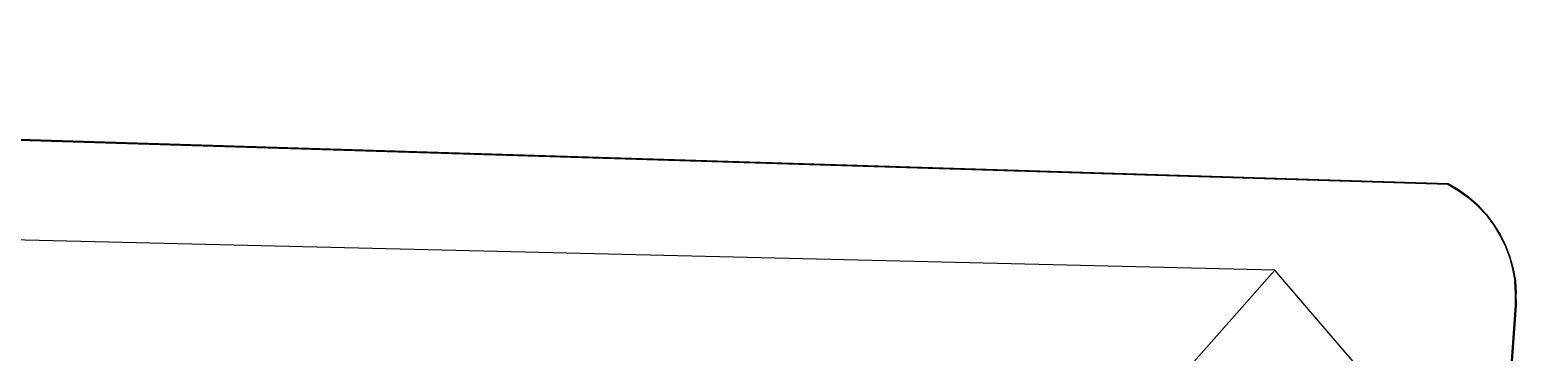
# Model space of a CAD drawing. Extents: x -41 to 47, y -35.8 to 51.3.
# Drawn here: x 22.72 to 46.98, y 23.09 to 28.35 of the extents above; entities that cross this region are included whole.
import ezdxf

# ---------------------------------------------------------------- set-up
doc = ezdxf.new("R2010")
doc.units = 0
doc.header["$MEASUREMENT"] = 0
doc.layers.add('PYDXF', color=8, linetype='CONTINUOUS')

msp = doc.modelspace()

# ---------------------------------------------------------------- linework, layer by layer
at = {"layer": 'PYDXF'}
for p, q in [((-35.631, 28.346), (45.867, 25.836)), ((-35.631, 28.346), (45.864, 25.826)), ((45.867, 25.836), (-35.631, 28.346)), ((-35.631, 28.336), (45.864, 25.826)), ((43.039, 24.427), (-32.728, 26.231)), ((45.864, 25.826), (45.867, 25.836)), ((45.864, 25.826), (46.034, 25.726)), ((45.867, 25.836), (46.039, 25.734)), ((46.039, 25.734), (45.867, 25.836)), ((45.867, 25.836), (46.034, 25.726)), ((46.034, 25.726), (46.039, 25.734)), ((46.034, 25.726), (46.195, 25.609)), ((46.039, 25.734), (46.202, 25.617)), ((46.039, 25.734), (46.195, 25.609)), ((46.202, 25.617), (46.039, 25.734)), ((46.195, 25.609), (46.202, 25.617)), ((46.195, 25.609), (46.345, 25.477)), ((46.202, 25.617), (46.352, 25.484)), ((46.202, 25.617), (46.345, 25.477)), ((46.352, 25.484), (46.202, 25.617)), ((46.345, 25.477), (46.352, 25.484)), ((46.345, 25.477), (46.481, 25.331)), ((46.352, 25.484), (46.481, 25.331)), ((46.352, 25.484), (46.488, 25.337)), ((46.488, 25.337), (46.352, 25.484)), ((46.481, 25.331), (46.488, 25.337)), ((46.481, 25.331), (46.602, 25.173)), ((46.488, 25.337), (46.61, 25.178)), ((46.488, 25.337), (46.602, 25.173)), ((46.61, 25.178), (46.488, 25.337)), ((46.602, 25.173), (46.61, 25.178)), ((46.602, 25.173), (46.708, 25.004)), ((46.717, 25.008), (46.61, 25.178)), ((46.61, 25.178), (46.708, 25.004)), ((46.61, 25.178), (46.717, 25.008)), ((46.708, 25.004), (46.717, 25.008)), ((46.708, 25.004), (46.797, 24.825)), ((46.806, 24.829), (46.717, 25.008)), ((46.717, 25.008), (46.797, 24.825)), ((46.717, 25.008), (46.806, 24.829)), ((46.797, 24.825), (46.806, 24.829)), ((46.797, 24.825), (46.868, 24.639)), ((46.806, 24.829), (46.877, 24.642)), ((46.877, 24.642), (46.806, 24.829)), ((46.806, 24.829), (46.868, 24.639)), ((46.868, 24.639), (46.877, 24.642)), ((46.868, 24.639), (46.921, 24.447)), ((46.877, 24.642), (46.931, 24.449)), ((46.931, 24.449), (46.877, 24.642)), ((46.877, 24.642), (46.921, 24.447)), ((38.294, 19.069), (43.039, 24.427)), ((44.846, 22.322), (43.039, 24.427)), ((46.921, 24.447), (46.931, 24.449)), ((46.921, 24.447), (46.955, 24.25)), ((46.965, 24.251), (46.931, 24.449)), ((46.931, 24.449), (46.965, 24.251)), ((46.931, 24.449), (46.955, 24.25)), ((46.955, 24.25), (46.965, 24.251)), ((46.97, 24.051), (46.955, 24.25)), ((46.97, 24.051), (46.965, 24.251)), ((46.965, 24.251), (46.98, 24.052)), ((46.98, 24.052), (46.965, 24.251)), ((46.965, 24.251), (46.976, 23.851)), ((46.966, 23.852), (46.97, 24.051)), ((46.97, 24.051), (46.98, 24.052)), ((46.976, 23.851), (46.97, 24.051)), ((46.976, 23.851), (46.98, 24.052)), ((46.13, 11.622), (46.966, 23.852)), ((46.141, 11.631), (46.966, 23.852)), ((46.141, 11.631), (46.976, 23.851)), ((46.976, 23.851), (46.141, 11.631)), ((46.966, 23.852), (46.976, 23.851))]:
    msp.add_line(p, q, dxfattribs=at)

doc.saveas('drawing.dxf')
